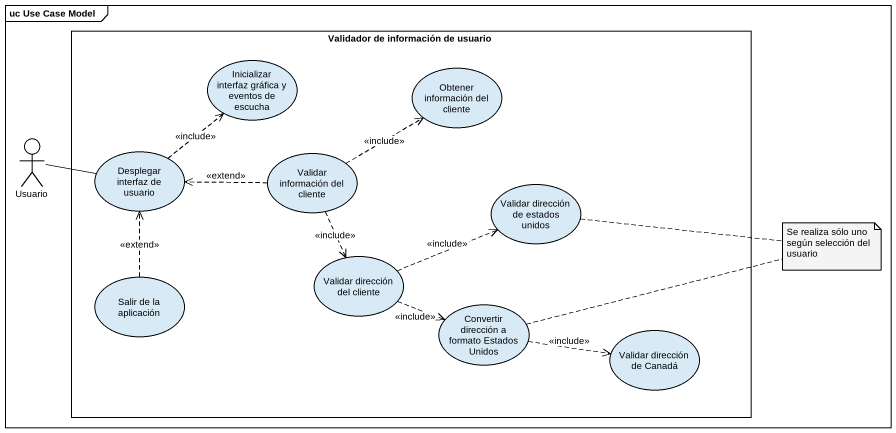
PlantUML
@startuml
mainframe uc Use Case Model
rectangle "Validador de información de usuario" as Validador_de_información_de {
  usecase "Inicializar interfaz gráfica y eventos de escucha" as Inicializar_interfaz
  usecase "Obtener información del cliente" as Obtener_información_del
  usecase "Desplegar interfaz de usuario" as Desplegar_interfaz_de
  usecase "Validar información del cliente" as Validar_información_del
  usecase "Validar dirección de estados unidos" as Validar_dirección_de
  usecase "Validar dirección del cliente" as Validar_dirección_del
  usecase "Salir de la aplicación" as Salir_de_la_aplicación
  usecase "Convertir dirección a formato Estados Unidos" as Convertir_dirección_a
  usecase "Validar dirección de Canadá" as Validar_dirección_de_Canadá
}
actor Usuario
Usuario -right- Desplegar_interfaz_de
Desplegar_interfaz_de .up.> Inicializar_interfaz : <<include>>
Validar_información_del .right.> Obtener_información_del : <<include>>
Validar_información_del .left.> Desplegar_interfaz_de : <<extend>>
Validar_información_del ..> Validar_dirección_del : <<include>>
Validar_dirección_del .right.> Validar_dirección_de : <<include>>
Validar_dirección_del .right.> Convertir_dirección_a : <<include>>
Salir_de_la_aplicación .up.> Desplegar_interfaz_de : <<extend>>
Convertir_dirección_a .right.> Validar_dirección_de_Canadá : <<include>>
note as N1
  Se realiza sólo uno según selección del usuario
end note
N1 .. Validar_dirección_de
N1 .. Convertir_dirección_a
@enduml
